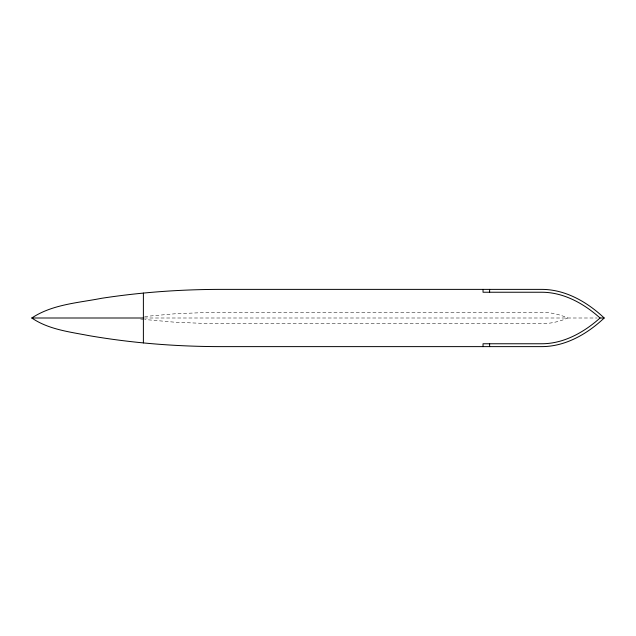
<?xml version="1.0" encoding="UTF-8"?>
<svg xmlns="http://www.w3.org/2000/svg" width="636" height="636" viewBox="0 0 636 636"><rect width="100%" height="100%" fill="white"/><g stroke="black" fill="none" stroke-linecap="round" stroke-linejoin="round"><path stroke-width="0.48" stroke-dasharray="3.18 2.39" d="M144.658 316.505L174.725 313.802L209.101 312.379L541.602 312.284C550.577 312.371 559.529 314.311 567.71 318C559.529 321.689 550.577 323.629 541.602 323.716L209.101 323.621L174.725 322.198L144.658 319.495M144.285 318L597.109 318M143.728 319.391L139.038 318.843"/><path stroke-width="0.95" d="M604.2 318C587.346 333.908 565.587 346.564 541.832 346.62L220.31 346.62C176.315 346.564 132.296 343.09 88.929 335.633C69.459 331.849 48.598 329.488 31.8 318C52.367 304.326 77.997 302.911 101.561 298.3C140.834 292.282 180.576 289.428 220.31 289.38L541.832 289.38C565.587 289.436 587.346 302.092 604.2 318L600.058 318C584.015 332.318 563.798 343.758 541.761 343.758L483.034 343.758L483.034 346.62M31.8 318L143.386 318M600.058 318C584.015 303.682 563.798 292.242 541.761 292.242L483.034 292.242L483.034 289.38M489.617 289.38L489.617 292.242M489.617 343.758L489.617 346.62M143.386 293.093L143.386 342.907"/></g></svg>
